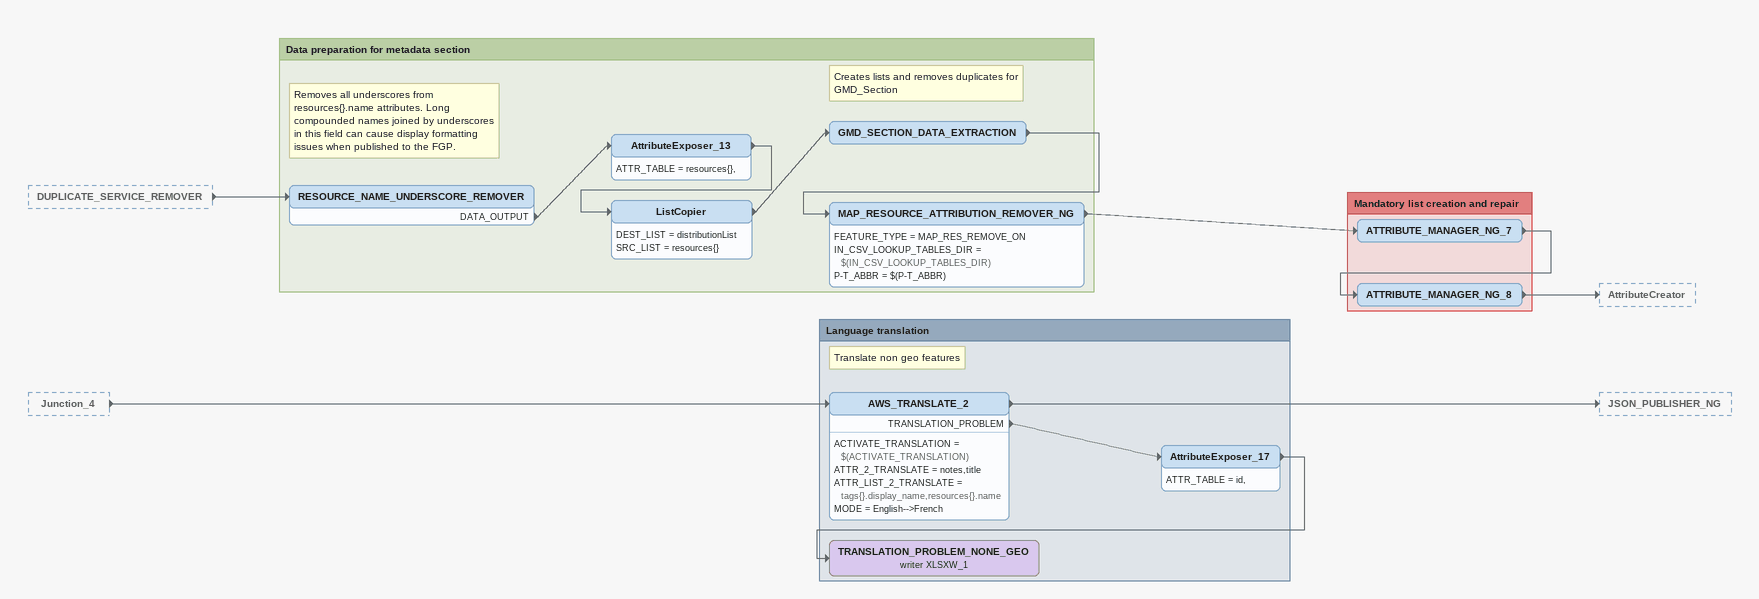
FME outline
DUPLICATE_SERVICE_REMOVER [outside]
    -> RESOURCE_NAME_UNDERSCORE_REMOVER
Junction_4 [outside]
    -> AWS_TRANSLATE_2

Bookmark: Data preparation for metadata section
Note: Removes all underscores from resources{}.name attributes. Long compounded names joined by underscores in this field can cause display formatting issues when published to the FGP.
RESOURCE_NAME_UNDERSCORE_REMOVER
    DATA_OUTPUT -> AttributeExposer_13
AttributeExposer_13
    ATTR_TABLE = resources{},
    -> ListCopier
ListCopier
    DEST_LIST = distributionList
    SRC_LIST = resources{}
    -> GMD_SECTION_DATA_EXTRACTION
Note: Creates lists and removes duplicates for GMD_Section
GMD_SECTION_DATA_EXTRACTION
    -> MAP_RESOURCE_ATTRIBUTION_REMOVER_NG
MAP_RESOURCE_ATTRIBUTION_REMOVER_NG
    FEATURE_TYPE = MAP_RES_REMOVE_ON
    IN_CSV_LOOKUP_TABLES_DIR = $(IN_CSV_LOOKUP_TABLES_DIR)
    P-T_ABBR = $(P-T_ABBR)
    -> ATTRIBUTE_MANAGER_NG_7

Bookmark: Mandatory list creation and repair
ATTRIBUTE_MANAGER_NG_7
    -> ATTRIBUTE_MANAGER_NG_8
ATTRIBUTE_MANAGER_NG_8
    -> AttributeCreator

Bookmark: Language translation
Note: Translate non geo features
AWS_TRANSLATE_2
    ACTIVATE_TRANSLATION = $(ACTIVATE_TRANSLATION)
    ATTR_2_TRANSLATE = notes,title
    ATTR_LIST_2_TRANSLATE = tags{}.display_name,resources{}.name
    MODE = English-->French
    -> JSON_PUBLISHER_NG
    TRANSLATION_PROBLEM -> AttributeExposer_17
AttributeExposer_17
    ATTR_TABLE = id,
    -> TRANSLATION_PROBLEM_NONE_GEO (writer XLSXW_1)
TRANSLATION_PROBLEM_NONE_GEO (writer XLSXW_1)
